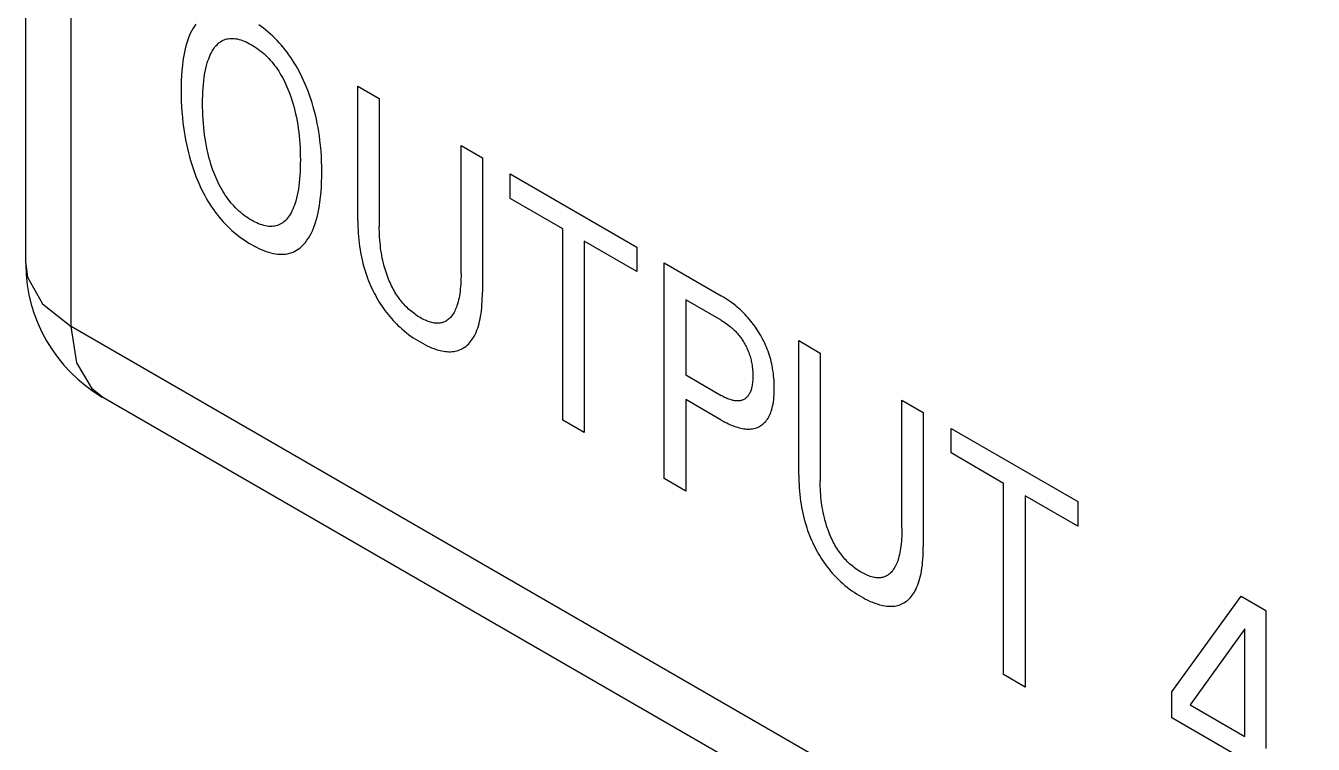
# Model space of a CAD drawing. Extents: x 0 to 420, y 0 to 297.
# Drawn here: x 170.49 to 178.77, y 120.42 to 125.04 of the extents above; entities that cross this region are included whole.
import ezdxf

# ---------------------------------------------------------------- set-up
doc = ezdxf.new("R2010")
doc.units = 0
doc.header["$LTSCALE"] = 23.1
doc.layers.add('40000_ISO', color=7, linetype='CONTINUOUS')

msp = doc.modelspace()

# ---------------------------------------------------------------- linework, layer by layer
at = {"layer": '40000_ISO', "color": 7, "linetype": 'CONTINUOUS'}
for p, q in [((170.4857, 123.5116), (170.4857, 158.6212)), ((170.7786, 123.1033), (170.7786, 158.2129)), ((171.5708, 125.0371), (171.5622, 125.0232)), ((171.5799, 125.0502), (171.5708, 125.0371)), ((172.0003, 125.0341), (171.9848, 125.0449)), ((172.0158, 125.0227), (172.0003, 125.0341)), ((171.5334, 124.9619), (171.5265, 124.9424)), ((171.5398, 124.9781), (171.5334, 124.9619)), ((171.5468, 124.9937), (171.5398, 124.9781)), ((171.5542, 125.0088), (171.5468, 124.9937)), ((171.5622, 125.0232), (171.5542, 125.0088)), ((171.7466, 124.9411), (171.7551, 124.9455)), ((171.7551, 124.9455), (171.7632, 124.949)), ((171.7632, 124.949), (171.7716, 124.9519)), ((171.7716, 124.9519), (171.7802, 124.9543)), ((171.7802, 124.9543), (171.7892, 124.956)), ((171.7892, 124.956), (171.7983, 124.9572)), ((171.7983, 124.9572), (171.8077, 124.9578)), ((171.8077, 124.9578), (171.8174, 124.9577)), ((171.8174, 124.9577), (171.8272, 124.9571)), ((171.8272, 124.9571), (171.8371, 124.9559)), ((171.8371, 124.9559), (171.8479, 124.9539)), ((171.8479, 124.9539), (171.8588, 124.9513)), ((171.8588, 124.9513), (171.8699, 124.948)), ((171.8699, 124.948), (171.8811, 124.9441)), ((172.0311, 125.0107), (172.0158, 125.0227)), ((172.0464, 124.9982), (172.0311, 125.0107)), ((172.0615, 124.9851), (172.0464, 124.9982)), ((172.0764, 124.9713), (172.0615, 124.9851)), ((172.0901, 124.9581), (172.0764, 124.9713)), ((172.1036, 124.9443), (172.0901, 124.9581)), ((171.5095, 124.8802), (171.505, 124.8585)), ((171.5145, 124.9015), (171.5095, 124.8802)), ((171.5202, 124.9222), (171.5145, 124.9015)), ((171.5265, 124.9424), (171.5202, 124.9222)), ((171.6732, 124.8519), (171.679, 124.8637)), ((171.679, 124.8637), (171.6852, 124.875)), ((171.6852, 124.875), (171.6918, 124.8859)), ((171.6918, 124.8859), (171.6975, 124.8944)), ((171.6975, 124.8944), (171.7035, 124.9025)), ((171.7035, 124.9025), (171.7099, 124.9102)), ((171.7099, 124.9102), (171.7165, 124.9174)), ((171.7165, 124.9174), (171.7235, 124.9241)), ((171.7235, 124.9241), (171.7309, 124.9304)), ((171.7309, 124.9304), (171.7386, 124.936)), ((171.7386, 124.936), (171.7466, 124.9411)), ((171.8811, 124.9441), (171.8923, 124.9397)), ((171.8923, 124.9397), (171.9037, 124.9347)), ((171.9037, 124.9347), (171.9151, 124.9293)), ((171.9151, 124.9293), (171.9265, 124.9233)), ((171.9265, 124.9233), (171.938, 124.9169)), ((171.938, 124.9169), (171.9495, 124.9101)), ((171.9495, 124.9101), (171.9609, 124.9028)), ((171.9609, 124.9028), (171.9724, 124.8951)), ((171.9724, 124.8951), (171.9838, 124.8869)), ((171.9838, 124.8869), (171.9951, 124.8783)), ((171.9951, 124.8783), (172.0063, 124.8693)), ((172.0063, 124.8693), (172.0174, 124.8597)), ((172.1169, 124.9301), (172.1036, 124.9443)), ((172.13, 124.9154), (172.1169, 124.9301)), ((172.1428, 124.9003), (172.13, 124.9154)), ((172.1554, 124.8847), (172.1428, 124.9003)), ((172.1676, 124.8688), (172.1554, 124.8847)), ((172.1796, 124.8525), (172.1676, 124.8688)), ((171.4938, 124.7831), (171.4907, 124.7518)), ((171.4976, 124.8137), (171.4938, 124.7831)), ((171.5011, 124.8363), (171.4976, 124.8137)), ((171.505, 124.8585), (171.5011, 124.8363)), ((171.6444, 124.764), (171.6489, 124.7826)), ((171.6489, 124.7826), (171.654, 124.8007)), ((171.654, 124.8007), (171.6583, 124.814)), ((171.6583, 124.814), (171.6629, 124.827)), ((171.6629, 124.827), (171.6678, 124.8396)), ((171.6678, 124.8396), (171.6732, 124.8519)), ((172.0174, 124.8597), (172.0284, 124.8497)), ((172.0284, 124.8497), (172.0392, 124.8392)), ((172.0392, 124.8392), (172.0492, 124.8289)), ((172.0492, 124.8289), (172.059, 124.8182)), ((172.059, 124.8182), (172.0687, 124.8071)), ((172.0687, 124.8071), (172.0781, 124.7957)), ((172.0781, 124.7957), (172.0873, 124.7839)), ((172.0873, 124.7839), (172.0963, 124.7718)), ((172.1911, 124.8359), (172.1796, 124.8525)), ((172.2028, 124.8182), (172.1911, 124.8359)), ((172.2141, 124.8002), (172.2028, 124.8182)), ((172.2251, 124.7819), (172.2141, 124.8002)), ((172.2356, 124.7633), (172.2251, 124.7819)), ((171.4885, 124.7201), (171.4869, 124.6879)), ((171.4907, 124.7518), (171.4885, 124.7201)), ((171.6314, 124.6856), (171.6339, 124.7057)), ((171.6339, 124.7057), (171.6369, 124.7255)), ((171.6369, 124.7255), (171.6404, 124.745)), ((171.6404, 124.745), (171.6444, 124.764)), ((172.0963, 124.7718), (172.105, 124.7595)), ((172.105, 124.7595), (172.1134, 124.7468)), ((172.1134, 124.7468), (172.1215, 124.734)), ((172.1215, 124.734), (172.1299, 124.7198)), ((172.1299, 124.7198), (172.138, 124.7054)), ((172.138, 124.7054), (172.1457, 124.6909)), ((172.2457, 124.7446), (172.2356, 124.7633)), ((172.2554, 124.7256), (172.2457, 124.7446)), ((172.2647, 124.7065), (172.2554, 124.7256)), ((172.2736, 124.6873), (172.2647, 124.7065)), ((171.486, 124.6552), (171.4857, 124.6222)), ((171.4857, 124.6222), (171.486, 124.5883)), ((171.4869, 124.6879), (171.486, 124.6552)), ((171.6246, 124.59), (171.6256, 124.6143)), ((171.6256, 124.6143), (171.627, 124.6384)), ((171.627, 124.6384), (171.6289, 124.6622)), ((171.6289, 124.6622), (171.6314, 124.6856)), ((172.1457, 124.6909), (172.1531, 124.6762)), ((172.1531, 124.6762), (172.1601, 124.6613)), ((172.1601, 124.6613), (172.1668, 124.6464)), ((172.1668, 124.6464), (172.1731, 124.6314)), ((172.1731, 124.6314), (172.1791, 124.6163)), ((172.1791, 124.6163), (172.1849, 124.6012)), ((172.2822, 124.668), (172.2736, 124.6873)), ((172.2926, 124.6431), (172.2822, 124.668)), ((172.3024, 124.6182), (172.2926, 124.6431)), ((172.3117, 124.5932), (172.3024, 124.6182)), ((172.6228, 123.7867), (172.6228, 124.6514)), ((172.6228, 124.6514), (172.7609, 124.5716)), ((171.486, 124.5883), (171.4868, 124.5541)), ((171.4868, 124.5541), (171.4884, 124.5196)), ((171.6238, 124.5405), (171.624, 124.5654)), ((171.624, 124.515), (171.6238, 124.5405)), ((171.624, 124.5654), (171.6246, 124.59)), ((172.1849, 124.6012), (172.187, 124.5952)), ((172.187, 124.5952), (172.1942, 124.5746)), ((172.1942, 124.5746), (172.2009, 124.5541)), ((172.2009, 124.5541), (172.207, 124.5336)), ((172.207, 124.5336), (172.2127, 124.5131)), ((172.3203, 124.5682), (172.3117, 124.5932)), ((172.3283, 124.5432), (172.3203, 124.5682)), ((172.3357, 124.5183), (172.3283, 124.5432)), ((172.7609, 124.5716), (172.7609, 123.7482)), ((171.4884, 124.5196), (171.4906, 124.4847)), ((171.4906, 124.4847), (171.4936, 124.4494)), ((171.4936, 124.4494), (171.4974, 124.4138)), ((171.6245, 124.4893), (171.624, 124.515)), ((171.6255, 124.4634), (171.6245, 124.4893)), ((171.6269, 124.4373), (171.6255, 124.4634)), ((172.2127, 124.5131), (172.2179, 124.4927)), ((172.2179, 124.4927), (172.2226, 124.4724)), ((172.2226, 124.4724), (172.2277, 124.4485)), ((172.2277, 124.4485), (172.2322, 124.4247)), ((172.3426, 124.4934), (172.3357, 124.5183)), ((172.3496, 124.4659), (172.3426, 124.4934)), ((172.356, 124.4385), (172.3496, 124.4659)), ((171.4974, 124.4138), (171.5008, 124.3869)), ((171.5008, 124.3869), (171.5046, 124.3597)), ((171.6288, 124.4109), (171.6269, 124.4373)), ((171.6312, 124.3843), (171.6288, 124.4109)), ((171.6337, 124.3609), (171.6312, 124.3843)), ((172.2322, 124.4247), (172.2362, 124.401)), ((172.2362, 124.401), (172.2397, 124.3775)), ((172.2397, 124.3775), (172.2427, 124.3542)), ((172.3617, 124.4112), (172.356, 124.4385)), ((172.3668, 124.3842), (172.3617, 124.4112)), ((172.3714, 124.3572), (172.3668, 124.3842)), ((171.5046, 124.3597), (171.509, 124.3324)), ((171.509, 124.3324), (171.514, 124.3049)), ((171.514, 124.3049), (171.5195, 124.2772)), ((171.6367, 124.3372), (171.6337, 124.3609)), ((171.6401, 124.3134), (171.6367, 124.3372)), ((171.644, 124.2894), (171.6401, 124.3134)), ((171.6484, 124.2653), (171.644, 124.2894)), ((172.2427, 124.3542), (172.2453, 124.3311)), ((172.2453, 124.3311), (172.2477, 124.3049)), ((172.2477, 124.3049), (172.2496, 124.279)), ((172.3754, 124.3305), (172.3714, 124.3572)), ((172.3789, 124.304), (172.3754, 124.3305)), ((172.3828, 124.269), (172.3789, 124.304)), ((171.5195, 124.2772), (171.5257, 124.2494)), ((171.5257, 124.2494), (171.5324, 124.2214)), ((171.5324, 124.2214), (171.539, 124.1963)), ((171.6534, 124.241), (171.6484, 124.2653)), ((171.6575, 124.2226), (171.6534, 124.241)), ((171.662, 124.204), (171.6575, 124.2226)), ((171.6669, 124.1854), (171.662, 124.204)), ((172.2496, 124.279), (172.2511, 124.2532)), ((172.2511, 124.2532), (172.2521, 124.2277)), ((172.2521, 124.2277), (172.2526, 124.2024)), ((172.2526, 124.2024), (172.2528, 124.1773)), ((172.3858, 124.2344), (172.3828, 124.269)), ((172.3881, 124.2002), (172.3858, 124.2344)), ((172.3897, 124.1663), (172.3881, 124.2002)), ((173.2869, 123.4446), (173.2869, 124.268)), ((173.2869, 124.268), (173.4243, 124.1886)), ((171.539, 124.1963), (171.5462, 124.1712)), ((171.5462, 124.1712), (171.5539, 124.146)), ((171.5539, 124.146), (171.5622, 124.1207)), ((171.5622, 124.1207), (171.5711, 124.0955)), ((171.6721, 124.1668), (171.6669, 124.1854)), ((171.6778, 124.1481), (171.6721, 124.1668)), ((171.6839, 124.1293), (171.6778, 124.1481)), ((171.6904, 124.1106), (171.6839, 124.1293)), ((172.2521, 124.1269), (172.2511, 124.102)), ((172.2527, 124.152), (172.2521, 124.1269)), ((172.2528, 124.1773), (172.2527, 124.152)), ((172.3906, 124.1328), (172.3897, 124.1663)), ((172.391, 124.0996), (172.3906, 124.1328)), ((173.4243, 124.1886), (173.4243, 123.3239)), ((171.5711, 124.0955), (171.5807, 124.0702)), ((171.5807, 124.0702), (171.5909, 124.045)), ((171.5909, 124.045), (171.5993, 124.0254)), ((171.696, 124.0952), (171.6904, 124.1106)), ((171.702, 124.0798), (171.696, 124.0952)), ((171.7083, 124.0644), (171.702, 124.0798)), ((171.7149, 124.0491), (171.7083, 124.0644)), ((171.7219, 124.034), (171.7149, 124.0491)), ((171.7292, 124.0189), (171.7219, 124.034)), ((172.2478, 124.0532), (172.2454, 124.0292)), ((172.2497, 124.0774), (172.2478, 124.0532)), ((172.2511, 124.102), (172.2497, 124.0774)), ((172.3898, 124.0328), (172.3907, 124.066)), ((172.3907, 124.066), (172.391, 124.0996)), ((173.6025, 123.9284), (173.6025, 124.0858)), ((173.6025, 124.0858), (174.4176, 123.6152)), ((171.5993, 124.0254), (171.6081, 124.0059)), ((171.6081, 124.0059), (171.6174, 123.9864)), ((171.6174, 123.9864), (171.627, 123.9671)), ((171.627, 123.9671), (171.6371, 123.948)), ((171.7369, 124.004), (171.7292, 124.0189)), ((171.745, 123.9892), (171.7369, 124.004)), ((171.7535, 123.9746), (171.745, 123.9892)), ((171.7616, 123.9616), (171.7535, 123.9746)), ((171.77, 123.9487), (171.7616, 123.9616)), ((172.2366, 123.9686), (172.2327, 123.9491)), ((172.24, 123.9885), (172.2366, 123.9686)), ((172.2429, 124.0087), (172.24, 123.9885)), ((172.2454, 124.0292), (172.2429, 124.0087)), ((172.383, 123.936), (172.386, 123.9678)), ((172.386, 123.9678), (172.3883, 124.0001)), ((172.3883, 124.0001), (172.3898, 124.0328)), ((171.6371, 123.948), (171.6476, 123.9291)), ((171.6476, 123.9291), (171.6585, 123.9105)), ((171.6585, 123.9105), (171.6699, 123.8921)), ((171.6699, 123.8921), (171.6816, 123.874)), ((171.6816, 123.874), (171.6933, 123.8571)), ((171.7787, 123.9361), (171.77, 123.9487)), ((171.7877, 123.9238), (171.7787, 123.9361)), ((171.7969, 123.9118), (171.7877, 123.9238)), ((171.8064, 123.9001), (171.7969, 123.9118)), ((171.8161, 123.8888), (171.8064, 123.9001)), ((171.826, 123.8778), (171.8161, 123.8888)), ((171.836, 123.8673), (171.826, 123.8778)), ((172.2098, 123.8718), (172.2045, 123.8592)), ((172.2146, 123.8847), (172.2098, 123.8718)), ((172.2191, 123.8979), (172.2146, 123.8847)), ((172.2233, 123.9115), (172.2191, 123.8979)), ((172.2283, 123.9301), (172.2233, 123.9115)), ((172.2327, 123.9491), (172.2283, 123.9301)), ((172.3719, 123.8592), (172.3758, 123.8818)), ((172.3758, 123.8818), (172.3792, 123.9048)), ((172.3792, 123.9048), (172.383, 123.936)), ((173.941, 123.7329), (173.6025, 123.9284)), ((171.6933, 123.8571), (171.7053, 123.8405)), ((171.7053, 123.8405), (171.7176, 123.8243)), ((171.7176, 123.8243), (171.7303, 123.8085)), ((171.7303, 123.8085), (171.7432, 123.793)), ((171.7432, 123.793), (171.7564, 123.7781)), ((171.8469, 123.8566), (171.836, 123.8673)), ((171.8579, 123.8465), (171.8469, 123.8566)), ((171.8691, 123.8368), (171.8579, 123.8465)), ((171.8804, 123.8276), (171.8691, 123.8368)), ((171.8918, 123.8189), (171.8804, 123.8276)), ((171.9033, 123.8106), (171.8918, 123.8189)), ((171.9148, 123.8028), (171.9033, 123.8106)), ((171.9264, 123.7955), (171.9148, 123.8028)), ((171.938, 123.7886), (171.9264, 123.7955)), ((171.9496, 123.7821), (171.938, 123.7886)), ((172.1616, 123.7913), (172.1546, 123.7841)), ((172.1683, 123.7989), (172.1616, 123.7913)), ((172.1746, 123.8069), (172.1683, 123.7989)), ((172.1806, 123.8154), (172.1746, 123.8069)), ((172.1863, 123.8242), (172.1806, 123.8154)), ((172.1928, 123.8354), (172.1863, 123.8242)), ((172.1989, 123.8471), (172.1928, 123.8354)), ((172.2045, 123.8592), (172.1989, 123.8471)), ((172.3507, 123.7734), (172.3569, 123.7941)), ((172.3569, 123.7941), (172.3625, 123.8153)), ((172.3625, 123.8153), (172.3675, 123.837)), ((172.3675, 123.837), (172.3719, 123.8592)), ((172.6228, 123.7867), (172.623, 123.7663)), ((171.7564, 123.7781), (171.7698, 123.7636)), ((171.7698, 123.7636), (171.7835, 123.7496)), ((171.7835, 123.7496), (171.7973, 123.7361)), ((171.7973, 123.7361), (171.8125, 123.7221)), ((171.8125, 123.7221), (171.8278, 123.7087)), ((171.8278, 123.7087), (171.8433, 123.6959)), ((171.9612, 123.7761), (171.9496, 123.7821)), ((171.9727, 123.7705), (171.9612, 123.7761)), ((171.9842, 123.7656), (171.9727, 123.7705)), ((171.9956, 123.7611), (171.9842, 123.7656)), ((172.0069, 123.7573), (171.9956, 123.7611)), ((172.0181, 123.754), (172.0069, 123.7573)), ((172.0291, 123.7515), (172.0181, 123.754)), ((172.04, 123.7496), (172.0291, 123.7515)), ((172.0501, 123.7484), (172.04, 123.7496)), ((172.06, 123.7479), (172.0501, 123.7484)), ((172.0697, 123.748), (172.06, 123.7479)), ((172.0792, 123.7488), (172.0697, 123.748)), ((172.0885, 123.7501), (172.0792, 123.7488)), ((172.0975, 123.7521), (172.0885, 123.7501)), ((172.1062, 123.7546), (172.0975, 123.7521)), ((172.1146, 123.7577), (172.1062, 123.7546)), ((172.1228, 123.7615), (172.1146, 123.7577)), ((172.1313, 123.7662), (172.1228, 123.7615)), ((172.1394, 123.7716), (172.1313, 123.7662)), ((172.1472, 123.7776), (172.1394, 123.7716)), ((172.1546, 123.7841), (172.1472, 123.7776)), ((172.3138, 123.6876), (172.3222, 123.7031)), ((172.3222, 123.7031), (172.33, 123.7193)), ((172.33, 123.7193), (172.3372, 123.736)), ((172.3372, 123.736), (172.3439, 123.7534)), ((172.3439, 123.7534), (172.3507, 123.7734)), ((172.623, 123.7663), (172.6235, 123.7457)), ((172.6235, 123.7457), (172.6243, 123.7249)), ((172.6243, 123.7249), (172.6255, 123.7039)), ((172.6255, 123.7039), (172.6271, 123.6827)), ((172.7611, 123.731), (172.7609, 123.7482)), ((172.7614, 123.7137), (172.7611, 123.731)), ((172.7621, 123.6962), (172.7614, 123.7137)), ((173.941, 122.5023), (173.941, 123.7329)), ((171.8433, 123.6959), (171.8589, 123.6837)), ((171.8589, 123.6837), (171.8746, 123.6721)), ((171.8746, 123.6721), (171.8903, 123.661)), ((171.8903, 123.661), (171.9062, 123.6506)), ((171.9062, 123.6506), (171.9221, 123.6406)), ((171.9221, 123.6406), (171.938, 123.6312)), ((171.938, 123.6312), (171.9538, 123.6223)), ((171.9538, 123.6223), (171.9697, 123.6139)), ((172.2584, 123.6172), (172.2677, 123.626)), ((172.2677, 123.626), (172.2766, 123.6353)), ((172.2766, 123.6353), (172.285, 123.6452)), ((172.285, 123.6452), (172.2953, 123.6586)), ((172.2953, 123.6586), (172.3049, 123.6727)), ((172.3049, 123.6727), (172.3138, 123.6876)), ((172.6271, 123.6827), (172.6291, 123.6613)), ((172.6291, 123.6613), (172.6316, 123.6398)), ((172.6316, 123.6398), (172.6345, 123.618)), ((172.763, 123.6785), (172.7621, 123.6962)), ((172.7642, 123.6608), (172.763, 123.6785)), ((172.7657, 123.6428), (172.7642, 123.6608)), ((172.7676, 123.6247), (172.7657, 123.6428)), ((172.7695, 123.6088), (172.7676, 123.6247)), ((174.0791, 123.6532), (174.0791, 122.4225)), ((174.4176, 123.4578), (174.0791, 123.6532)), ((171.9697, 123.6139), (171.9855, 123.6062)), ((171.9855, 123.6062), (172.0012, 123.599)), ((172.0012, 123.599), (172.0169, 123.5925)), ((172.0169, 123.5925), (172.0324, 123.5868)), ((172.0324, 123.5868), (172.0479, 123.5817)), ((172.0479, 123.5817), (172.0632, 123.5774)), ((172.0632, 123.5774), (172.0783, 123.574)), ((172.0783, 123.574), (172.0921, 123.5715)), ((172.0921, 123.5715), (172.1058, 123.5698)), ((172.1058, 123.5698), (172.1192, 123.5688)), ((172.1192, 123.5688), (172.1324, 123.5686)), ((172.1324, 123.5686), (172.1454, 123.5691)), ((172.1454, 123.5691), (172.158, 123.5703)), ((172.158, 123.5703), (172.1704, 123.5724)), ((172.1704, 123.5724), (172.1824, 123.5751)), ((172.1824, 123.5751), (172.194, 123.5787)), ((172.194, 123.5787), (172.2058, 123.5832)), ((172.2058, 123.5832), (172.2172, 123.5885)), ((172.2172, 123.5885), (172.2281, 123.5946)), ((172.2281, 123.5946), (172.2386, 123.6015)), ((172.2386, 123.6015), (172.2487, 123.609)), ((172.2487, 123.609), (172.2584, 123.6172)), ((172.6345, 123.618), (172.6374, 123.5989)), ((172.6374, 123.5989), (172.6407, 123.5797)), ((172.6407, 123.5797), (172.6444, 123.5604)), ((172.6444, 123.5604), (172.6485, 123.5409)), ((172.6485, 123.5409), (172.653, 123.5214)), ((172.7717, 123.5928), (172.7695, 123.6088)), ((172.7743, 123.5766), (172.7717, 123.5928)), ((172.7771, 123.5604), (172.7743, 123.5766)), ((172.7803, 123.5441), (172.7771, 123.5604)), ((172.7838, 123.5277), (172.7803, 123.5441)), ((174.4176, 123.6152), (174.4176, 123.4578)), ((170.4857, 123.5116), (170.4857, 123.5068)), ((170.4857, 123.5068), (170.4977, 123.4224)), ((172.653, 123.5214), (172.658, 123.5017)), ((172.658, 123.5017), (172.6635, 123.482)), ((172.6635, 123.482), (172.6694, 123.4622)), ((172.6694, 123.4622), (172.6746, 123.4463)), ((172.7877, 123.5112), (172.7838, 123.5277)), ((172.7909, 123.4983), (172.7877, 123.5112)), ((172.7945, 123.4854), (172.7909, 123.4983)), ((172.7982, 123.4725), (172.7945, 123.4854)), ((172.8022, 123.4595), (172.7982, 123.4725)), ((172.8065, 123.4465), (172.8022, 123.4595)), ((174.5944, 122.1251), (174.5944, 123.5131)), ((174.5944, 123.5131), (174.9615, 123.3012)), ((170.4977, 123.4224), (170.5942, 123.25)), ((172.6746, 123.4463), (172.68, 123.4303)), ((172.68, 123.4303), (172.6859, 123.4143)), ((172.6859, 123.4143), (172.692, 123.3983)), ((172.692, 123.3983), (172.6985, 123.3824)), ((172.6985, 123.3824), (172.7053, 123.3665)), ((172.8111, 123.4335), (172.8065, 123.4465)), ((172.8159, 123.4206), (172.8111, 123.4335)), ((172.8211, 123.4076), (172.8159, 123.4206)), ((172.8254, 123.3971), (172.8211, 123.4076)), ((172.83, 123.3866), (172.8254, 123.3971)), ((172.8348, 123.3762), (172.83, 123.3866)), ((172.8397, 123.3658), (172.8348, 123.3762)), ((173.2849, 123.377), (173.2837, 123.3605)), ((173.2858, 123.3936), (173.2849, 123.377)), ((173.2864, 123.4105), (173.2858, 123.3936)), ((173.2868, 123.4274), (173.2864, 123.4105)), ((173.2869, 123.4446), (173.2868, 123.4274)), ((172.7053, 123.3665), (172.7124, 123.3507)), ((172.7124, 123.3507), (172.7199, 123.335)), ((172.7199, 123.335), (172.7277, 123.3194)), ((172.7277, 123.3194), (172.7354, 123.3047)), ((172.7354, 123.3047), (172.7434, 123.2901)), ((172.7434, 123.2901), (172.7517, 123.2756)), ((172.8449, 123.3555), (172.8397, 123.3658)), ((172.8503, 123.3452), (172.8449, 123.3555)), ((172.8559, 123.3351), (172.8503, 123.3452)), ((172.8616, 123.3251), (172.8559, 123.3351)), ((172.8676, 123.3152), (172.8616, 123.3251)), ((172.8739, 123.3055), (172.8676, 123.3152)), ((172.8799, 123.2965), (172.8739, 123.3055)), ((172.8862, 123.2875), (172.8799, 123.2965)), ((173.2738, 123.2878), (173.271, 123.2748)), ((173.2763, 123.3011), (173.2738, 123.2878)), ((173.2784, 123.3146), (173.2763, 123.3011)), ((173.2803, 123.3283), (173.2784, 123.3146)), ((173.2822, 123.3443), (173.2803, 123.3283)), ((173.2837, 123.3605), (173.2822, 123.3443)), ((173.4237, 123.2837), (173.4242, 123.3037)), ((173.4242, 123.3037), (173.4243, 123.3239)), ((174.9749, 123.2933), (174.9615, 123.3012)), ((174.9882, 123.285), (174.9749, 123.2933)), ((170.5942, 123.25), (170.7786, 123.1033)), ((172.7517, 123.2756), (172.7603, 123.2614)), ((172.7603, 123.2614), (172.7692, 123.2473)), ((172.7692, 123.2473), (172.7783, 123.2335)), ((172.7783, 123.2335), (172.7877, 123.2199)), ((172.7877, 123.2199), (172.7973, 123.2065)), ((172.7973, 123.2065), (172.8071, 123.1934)), ((172.8927, 123.2788), (172.8862, 123.2875)), ((172.8993, 123.2703), (172.8927, 123.2788)), ((172.906, 123.2619), (172.8993, 123.2703)), ((172.9129, 123.2537), (172.906, 123.2619)), ((172.9199, 123.2458), (172.9129, 123.2537)), ((172.9271, 123.2381), (172.9199, 123.2458)), ((172.9343, 123.2307), (172.9271, 123.2381)), ((172.9416, 123.2235), (172.9343, 123.2307)), ((172.9496, 123.216), (172.9416, 123.2235)), ((172.9577, 123.2088), (172.9496, 123.216)), ((172.9659, 123.2019), (172.9577, 123.2088)), ((173.2501, 123.2113), (173.2461, 123.203)), ((173.2538, 123.2199), (173.2501, 123.2113)), ((173.2573, 123.2287), (173.2538, 123.2199)), ((173.2605, 123.2377), (173.2573, 123.2287)), ((173.2644, 123.2498), (173.2605, 123.2377)), ((173.2679, 123.2621), (173.2644, 123.2498)), ((173.271, 123.2748), (173.2679, 123.2621)), ((173.4156, 123.1871), (173.418, 123.2059)), ((173.418, 123.2059), (173.42, 123.2249)), ((173.42, 123.2249), (173.4216, 123.2442)), ((173.4216, 123.2442), (173.4229, 123.2638)), ((173.4229, 123.2638), (173.4237, 123.2837)), ((174.7325, 123.276), (174.7325, 122.792)), ((174.9615, 123.1438), (174.7325, 123.276)), ((175.0016, 123.2763), (174.9882, 123.285)), ((175.0149, 123.2672), (175.0016, 123.2763)), ((175.0282, 123.2576), (175.0149, 123.2672)), ((175.0414, 123.2476), (175.0282, 123.2576)), ((175.0546, 123.2371), (175.0414, 123.2476)), ((175.0649, 123.2286), (175.0546, 123.2371)), ((175.0752, 123.2197), (175.0649, 123.2286)), ((175.0853, 123.2105), (175.0752, 123.2197)), ((175.0954, 123.201), (175.0853, 123.2105)), ((172.8071, 123.1934), (172.8174, 123.1804)), ((172.8174, 123.1804), (172.8278, 123.1678)), ((172.8278, 123.1678), (172.8385, 123.1554)), ((172.8385, 123.1554), (172.8494, 123.1434)), ((172.8494, 123.1434), (172.8604, 123.1317)), ((172.8604, 123.1317), (172.8716, 123.1204)), ((172.9741, 123.1953), (172.9659, 123.2019)), ((172.9824, 123.1889), (172.9741, 123.1953)), ((172.9907, 123.1829), (172.9824, 123.1889)), ((172.9991, 123.1771), (172.9907, 123.1829)), ((173.0075, 123.1716), (172.9991, 123.1771)), ((173.0159, 123.1664), (173.0075, 123.1716)), ((173.0243, 123.1614), (173.0159, 123.1664)), ((173.0327, 123.1566), (173.0243, 123.1614)), ((173.0412, 123.1521), (173.0327, 123.1566)), ((173.0496, 123.1479), (173.0412, 123.1521)), ((173.058, 123.144), (173.0496, 123.1479)), ((173.0664, 123.1404), (173.058, 123.144)), ((173.0747, 123.1372), (173.0664, 123.1404)), ((173.0829, 123.1342), (173.0747, 123.1372)), ((173.0911, 123.1317), (173.0829, 123.1342)), ((173.0993, 123.1295), (173.0911, 123.1317)), ((173.1073, 123.1278), (173.0993, 123.1295)), ((173.1146, 123.1265), (173.1073, 123.1278)), ((173.1219, 123.1256), (173.1146, 123.1265)), ((173.129, 123.1251), (173.1219, 123.1256)), ((173.136, 123.1249), (173.129, 123.1251)), ((173.1429, 123.1251), (173.136, 123.1249)), ((173.1496, 123.1257), (173.1429, 123.1251)), ((173.1563, 123.1266), (173.1496, 123.1257)), ((173.1627, 123.1279), (173.1563, 123.1266)), ((173.169, 123.1296), (173.1627, 123.1279)), ((173.1751, 123.1316), (173.169, 123.1296)), ((173.1812, 123.1342), (173.1751, 123.1316)), ((173.1872, 123.1371), (173.1812, 123.1342)), ((173.193, 123.1405), (173.1872, 123.1371)), ((173.1985, 123.1442), (173.193, 123.1405)), ((173.2039, 123.1482), (173.1985, 123.1442)), ((173.209, 123.1526), (173.2039, 123.1482)), ((173.2139, 123.1573), (173.209, 123.1526)), ((173.2187, 123.1622), (173.2139, 123.1573)), ((173.2232, 123.1674), (173.2187, 123.1622)), ((173.2275, 123.1729), (173.2232, 123.1674)), ((173.2326, 123.18), (173.2275, 123.1729)), ((173.2374, 123.1873), (173.2326, 123.18)), ((173.2419, 123.195), (173.2374, 123.1873)), ((173.2461, 123.203), (173.2419, 123.195)), ((173.3987, 123.1078), (173.4028, 123.1225)), ((173.4028, 123.1225), (173.4065, 123.1376)), ((173.4065, 123.1376), (173.4098, 123.153)), ((173.4098, 123.153), (173.4127, 123.1687)), ((173.4127, 123.1687), (173.4156, 123.1871)), ((174.9615, 123.1438), (174.9696, 123.139)), ((174.9696, 123.139), (174.9777, 123.134)), ((174.9777, 123.134), (174.9858, 123.1287)), ((174.9858, 123.1287), (174.9938, 123.1232)), ((174.9938, 123.1232), (175.0019, 123.1174)), ((175.1054, 123.1913), (175.0954, 123.201)), ((175.1152, 123.1812), (175.1054, 123.1913)), ((175.125, 123.1708), (175.1152, 123.1812)), ((175.1345, 123.1602), (175.125, 123.1708)), ((175.1435, 123.1498), (175.1345, 123.1602)), ((175.1523, 123.1391), (175.1435, 123.1498)), ((175.1609, 123.1282), (175.1523, 123.1391)), ((175.1694, 123.117), (175.1609, 123.1282)), ((170.8134, 122.8703), (170.7786, 123.1033)), ((194.4668, 109.4273), (170.7786, 123.1033)), ((172.8716, 123.1204), (172.8829, 123.1094)), ((172.8829, 123.1094), (172.8943, 123.0987)), ((172.8943, 123.0987), (172.9058, 123.0884)), ((172.9058, 123.0884), (172.9202, 123.0761)), ((172.9202, 123.0761), (172.9348, 123.0644)), ((172.9348, 123.0644), (172.9495, 123.0531)), ((172.9495, 123.0531), (172.9642, 123.0424)), ((172.9642, 123.0424), (172.979, 123.0322)), ((173.3671, 123.0336), (173.3726, 123.0433)), ((173.3726, 123.0433), (173.3777, 123.0533)), ((173.3777, 123.0533), (173.3837, 123.0662)), ((173.3837, 123.0662), (173.3891, 123.0796)), ((173.3891, 123.0796), (173.3941, 123.0935)), ((173.3941, 123.0935), (173.3987, 123.1078)), ((175.0019, 123.1174), (175.0099, 123.1113)), ((175.0099, 123.1113), (175.0179, 123.105)), ((175.0179, 123.105), (175.0241, 123.0998)), ((175.0241, 123.0998), (175.0302, 123.0945)), ((175.0302, 123.0945), (175.0363, 123.089)), ((175.0363, 123.089), (175.0424, 123.0833)), ((175.0424, 123.0833), (175.0484, 123.0774)), ((175.0484, 123.0774), (175.0543, 123.0713)), ((175.0543, 123.0713), (175.0601, 123.0651)), ((175.0601, 123.0651), (175.0658, 123.0586)), ((175.0658, 123.0586), (175.0712, 123.0524)), ((175.0712, 123.0524), (175.0764, 123.046)), ((175.0764, 123.046), (175.0815, 123.0394)), ((175.0815, 123.0394), (175.0865, 123.0327)), ((175.1777, 123.1056), (175.1694, 123.117)), ((175.1857, 123.094), (175.1777, 123.1056)), ((175.1936, 123.0823), (175.1857, 123.094)), ((175.2012, 123.0703), (175.1936, 123.0823)), ((175.2086, 123.0583), (175.2012, 123.0703)), ((175.2156, 123.0461), (175.2086, 123.0583)), ((175.2225, 123.0339), (175.2156, 123.0461)), ((172.979, 123.0322), (172.9938, 123.0225)), ((172.9938, 123.0225), (173.0087, 123.0132)), ((173.0087, 123.0132), (173.0236, 123.0044)), ((173.0236, 123.0044), (173.0385, 122.996)), ((173.0385, 122.996), (173.0533, 122.9881)), ((173.0533, 122.9881), (173.0682, 122.9807)), ((173.0682, 122.9807), (173.083, 122.9738)), ((173.083, 122.9738), (173.0977, 122.9675)), ((173.0977, 122.9675), (173.1124, 122.9618)), ((173.1124, 122.9618), (173.1269, 122.9568)), ((173.1269, 122.9568), (173.1414, 122.9524)), ((173.278, 122.9535), (173.2869, 122.9574)), ((173.2869, 122.9574), (173.2954, 122.9617)), ((173.2954, 122.9617), (173.3037, 122.9666)), ((173.3037, 122.9666), (173.3118, 122.9719)), ((173.3118, 122.9719), (173.3195, 122.9777)), ((173.3195, 122.9777), (173.3273, 122.9843)), ((173.3273, 122.9843), (173.3348, 122.9914)), ((173.3348, 122.9914), (173.3419, 122.999)), ((173.3419, 122.999), (173.3487, 123.007)), ((173.3487, 123.007), (173.3552, 123.0154)), ((173.3552, 123.0154), (173.3613, 123.0243)), ((173.3613, 123.0243), (173.3671, 123.0336)), ((175.0865, 123.0327), (175.0914, 123.0259)), ((175.0914, 123.0259), (175.0962, 123.0189)), ((175.0962, 123.0189), (175.1008, 123.0118)), ((175.1008, 123.0118), (175.1053, 123.0047)), ((175.1053, 123.0047), (175.1097, 122.9974)), ((175.1097, 122.9974), (175.1138, 122.9901)), ((175.1138, 122.9901), (175.1178, 122.9827)), ((175.1178, 122.9827), (175.1217, 122.9752)), ((175.1217, 122.9752), (175.1253, 122.9677)), ((175.1253, 122.9677), (175.1288, 122.9601)), ((175.1288, 122.9601), (175.1322, 122.9525)), ((175.229, 123.0214), (175.2225, 123.0339)), ((175.2353, 123.0089), (175.229, 123.0214)), ((175.2414, 122.9963), (175.2353, 123.0089)), ((175.2471, 122.9836), (175.2414, 122.9963)), ((175.2526, 122.9709), (175.2471, 122.9836)), ((175.2577, 122.9581), (175.2526, 122.9709)), ((175.2628, 122.9446), (175.2577, 122.9581)), ((175.4603, 122.1485), (175.4603, 123.0132)), ((175.4603, 123.0132), (175.5984, 122.9335)), ((173.1414, 122.9524), (173.1529, 122.9494)), ((173.1529, 122.9494), (173.1643, 122.9469)), ((173.1643, 122.9469), (173.1756, 122.9448)), ((173.1756, 122.9448), (173.1868, 122.9433)), ((173.1868, 122.9433), (173.1978, 122.9422)), ((173.1978, 122.9422), (173.2086, 122.9417)), ((173.2086, 122.9417), (173.2193, 122.9418)), ((173.2193, 122.9418), (173.2298, 122.9424)), ((173.2298, 122.9424), (173.24, 122.9435)), ((173.24, 122.9435), (173.2499, 122.9452)), ((173.2499, 122.9452), (173.2595, 122.9474)), ((173.2595, 122.9474), (173.2689, 122.9502)), ((173.2689, 122.9502), (173.278, 122.9535)), ((175.1322, 122.9525), (175.1354, 122.9448)), ((175.1354, 122.9448), (175.1383, 122.9372)), ((175.1383, 122.9372), (175.1413, 122.929)), ((175.1413, 122.929), (175.1441, 122.9209)), ((175.1441, 122.9209), (175.1466, 122.9127)), ((175.1466, 122.9127), (175.149, 122.9046)), ((175.149, 122.9046), (175.1512, 122.8965)), ((175.1512, 122.8965), (175.1532, 122.8884)), ((175.1532, 122.8884), (175.155, 122.8804)), ((175.155, 122.8804), (175.1567, 122.8724)), ((175.2675, 122.9312), (175.2628, 122.9446)), ((175.2719, 122.9177), (175.2675, 122.9312)), ((175.2759, 122.9042), (175.2719, 122.9177)), ((175.2797, 122.8907), (175.2759, 122.9042)), ((175.2831, 122.8773), (175.2797, 122.8907)), ((175.2862, 122.864), (175.2831, 122.8773)), ((175.5984, 122.9335), (175.5984, 122.1101)), ((170.9145, 122.7005), (170.8134, 122.8703)), ((174.7325, 122.792), (174.9615, 122.6598)), ((175.1567, 122.8724), (175.1581, 122.8644)), ((175.1581, 122.8644), (175.1598, 122.8543)), ((175.1598, 122.8543), (175.1612, 122.8443)), ((175.1612, 122.8443), (175.1623, 122.8344)), ((175.1623, 122.8344), (175.1632, 122.8246)), ((175.1632, 122.8246), (175.1639, 122.8149)), ((175.1639, 122.8149), (175.1644, 122.8053)), ((175.1644, 122.8053), (175.1646, 122.7958)), ((175.1646, 122.7958), (175.1647, 122.7864)), ((175.289, 122.8507), (175.2862, 122.864)), ((175.2916, 122.8376), (175.289, 122.8507)), ((175.2944, 122.8209), (175.2916, 122.8376)), ((175.2967, 122.8043), (175.2944, 122.8209)), ((175.2987, 122.788), (175.2967, 122.8043)), ((175.1568, 122.709), (175.1551, 122.7028)), ((175.1582, 122.7153), (175.1568, 122.709)), ((175.1598, 122.7236), (175.1582, 122.7153)), ((175.1612, 122.7321), (175.1598, 122.7236)), ((175.1623, 122.7408), (175.1612, 122.7321)), ((175.1632, 122.7496), (175.1623, 122.7408)), ((175.1639, 122.7586), (175.1632, 122.7496)), ((175.1644, 122.7677), (175.1639, 122.7586)), ((175.1647, 122.777), (175.1644, 122.7677)), ((175.1647, 122.7864), (175.1647, 122.777)), ((175.3002, 122.7718), (175.2987, 122.788)), ((175.3014, 122.7557), (175.3002, 122.7718)), ((175.3022, 122.7399), (175.3014, 122.7557)), ((175.3027, 122.7242), (175.3022, 122.7399)), ((175.3029, 122.7086), (175.3027, 122.7242)), ((175.3027, 122.693), (175.3029, 122.7086)), ((170.9816, 122.6479), (170.9145, 122.7005)), ((170.9857, 122.6455), (170.9816, 122.6479)), ((194.6739, 108.9695), (170.9857, 122.6455)), ((174.7325, 122.6346), (174.7325, 122.0453)), ((174.9615, 122.5024), (174.7325, 122.6346)), ((174.9686, 122.6557), (174.9615, 122.6598)), ((174.9758, 122.6519), (174.9686, 122.6557)), ((174.9829, 122.6482), (174.9758, 122.6519)), ((174.99, 122.6448), (174.9829, 122.6482)), ((174.9971, 122.6416), (174.99, 122.6448)), ((175.0042, 122.6386), (174.9971, 122.6416)), ((175.0113, 122.6359), (175.0042, 122.6386)), ((175.0183, 122.6334), (175.0113, 122.6359)), ((175.0245, 122.6315), (175.0183, 122.6334)), ((175.0307, 122.6298), (175.0245, 122.6315)), ((175.0368, 122.6283), (175.0307, 122.6298)), ((175.0429, 122.6271), (175.0368, 122.6283)), ((175.0489, 122.6261), (175.0429, 122.6271)), ((175.0549, 122.6254), (175.0489, 122.6261)), ((175.0607, 122.6251), (175.0549, 122.6254)), ((175.0665, 122.625), (175.0607, 122.6251)), ((175.0718, 122.6252), (175.0665, 122.625)), ((175.0771, 122.6257), (175.0718, 122.6252)), ((175.0822, 122.6264), (175.0771, 122.6257)), ((175.0873, 122.6274), (175.0822, 122.6264)), ((175.0922, 122.6288), (175.0873, 122.6274)), ((175.0969, 122.6303), (175.0922, 122.6288)), ((175.1016, 122.6322), (175.0969, 122.6303)), ((175.1061, 122.6344), (175.1016, 122.6322)), ((175.1103, 122.6367), (175.1061, 122.6344)), ((175.1144, 122.6394), (175.1103, 122.6367)), ((175.1184, 122.6422), (175.1144, 122.6394)), ((175.1222, 122.6454), (175.1184, 122.6422)), ((175.1258, 122.6488), (175.1222, 122.6454)), ((175.1293, 122.6524), (175.1258, 122.6488)), ((175.1326, 122.6562), (175.1293, 122.6524)), ((175.1357, 122.6603), (175.1326, 122.6562)), ((175.1387, 122.6646), (175.1357, 122.6603)), ((175.1416, 122.6694), (175.1387, 122.6646)), ((175.1443, 122.6745), (175.1416, 122.6694)), ((175.1469, 122.6798), (175.1443, 122.6745)), ((175.1492, 122.6852), (175.1469, 122.6798)), ((175.1514, 122.6909), (175.1492, 122.6852)), ((175.1533, 122.6968), (175.1514, 122.6909)), ((175.1551, 122.7028), (175.1533, 122.6968)), ((175.2969, 122.6185), (175.2988, 122.6329)), ((175.2988, 122.6329), (175.3003, 122.6476)), ((175.3003, 122.6476), (175.3015, 122.6625)), ((175.3015, 122.6625), (175.3023, 122.6777)), ((175.3023, 122.6777), (175.3027, 122.693)), ((176.1244, 121.8064), (176.1244, 122.6298)), ((176.1244, 122.6298), (176.2618, 122.5505)), ((175.2763, 122.5412), (175.28, 122.5505)), ((175.28, 122.5505), (175.2834, 122.5602)), ((175.2834, 122.5602), (175.2865, 122.5701)), ((175.2865, 122.5701), (175.2892, 122.5803)), ((175.2892, 122.5803), (175.2917, 122.5908)), ((175.2917, 122.5908), (175.2945, 122.6045)), ((175.2945, 122.6045), (175.2969, 122.6185)), ((176.2618, 122.5505), (176.2618, 121.6858)), ((174.0791, 122.4225), (173.941, 122.5023)), ((174.9615, 122.5024), (174.9733, 122.4957)), ((174.9733, 122.4957), (174.9852, 122.4893)), ((174.9852, 122.4893), (174.997, 122.4832)), ((174.997, 122.4832), (175.0088, 122.4775)), ((175.0088, 122.4775), (175.0206, 122.4722)), ((175.0206, 122.4722), (175.0324, 122.4672)), ((175.0324, 122.4672), (175.0441, 122.4627)), ((175.0441, 122.4627), (175.0557, 122.4586)), ((175.2027, 122.4586), (175.2099, 122.4623)), ((175.2099, 122.4623), (175.2169, 122.4665)), ((175.2169, 122.4665), (175.2236, 122.4712)), ((175.2236, 122.4712), (175.2301, 122.4762)), ((175.2301, 122.4762), (175.2363, 122.4817)), ((175.2363, 122.4817), (175.2423, 122.4875)), ((175.2423, 122.4875), (175.2479, 122.4938)), ((175.2479, 122.4938), (175.2533, 122.5004)), ((175.2533, 122.5004), (175.2583, 122.5074)), ((175.2583, 122.5074), (175.2633, 122.5153)), ((175.2633, 122.5153), (175.268, 122.5235)), ((175.268, 122.5235), (175.2723, 122.5322)), ((175.2723, 122.5322), (175.2763, 122.5412)), ((175.0557, 122.4586), (175.0661, 122.4553)), ((175.0661, 122.4553), (175.0764, 122.4524)), ((175.0764, 122.4524), (175.0867, 122.4499)), ((175.0867, 122.4499), (175.0968, 122.4478)), ((175.0968, 122.4478), (175.1069, 122.4461)), ((175.1069, 122.4461), (175.1168, 122.4449)), ((175.1168, 122.4449), (175.1265, 122.4442)), ((175.1265, 122.4442), (175.1361, 122.444)), ((175.1361, 122.444), (175.1451, 122.4442)), ((175.1451, 122.4442), (175.1539, 122.4449)), ((175.1539, 122.4449), (175.1625, 122.4461)), ((175.1625, 122.4461), (175.171, 122.4477)), ((175.171, 122.4477), (175.1792, 122.4497)), ((175.1792, 122.4497), (175.1873, 122.4522)), ((175.1873, 122.4522), (175.1951, 122.4552)), ((175.1951, 122.4552), (175.2027, 122.4586)), ((176.44, 122.2902), (176.44, 122.4476)), ((176.44, 122.4476), (177.2551, 121.977)), ((176.7785, 122.0948), (176.44, 122.2902)), ((175.4603, 122.1485), (175.4605, 122.1281)), ((175.4605, 122.1281), (175.4609, 122.1075)), ((174.7325, 122.0453), (174.5944, 122.1251)), ((175.4609, 122.1075), (175.4618, 122.0867)), ((175.4618, 122.0867), (175.463, 122.0657)), ((175.463, 122.0657), (175.4646, 122.0445)), ((175.5985, 122.0929), (175.5984, 122.1101)), ((175.5989, 122.0755), (175.5985, 122.0929)), ((175.5995, 122.058), (175.5989, 122.0755)), ((175.6005, 122.0404), (175.5995, 122.058)), ((176.7785, 120.8641), (176.7785, 122.0948)), ((175.4646, 122.0445), (175.4666, 122.0231)), ((175.4666, 122.0231), (175.469, 122.0016)), ((175.469, 122.0016), (175.4719, 121.9798)), ((175.4719, 121.9798), (175.4749, 121.9607)), ((175.6017, 122.0226), (175.6005, 122.0404)), ((175.6032, 122.0046), (175.6017, 122.0226)), ((175.6051, 121.9865), (175.6032, 122.0046)), ((175.607, 121.9706), (175.6051, 121.9865)), ((175.6092, 121.9546), (175.607, 121.9706)), ((176.9166, 122.015), (176.9166, 120.7844)), ((177.2551, 121.8196), (176.9166, 122.015)), ((177.2551, 121.977), (177.2551, 121.8196)), ((175.4749, 121.9607), (175.4782, 121.9415)), ((175.4782, 121.9415), (175.4819, 121.9222)), ((175.4819, 121.9222), (175.486, 121.9027)), ((175.486, 121.9027), (175.4905, 121.8832)), ((175.4905, 121.8832), (175.4955, 121.8635)), ((175.6117, 121.9385), (175.6092, 121.9546)), ((175.6146, 121.9222), (175.6117, 121.9385)), ((175.6177, 121.9059), (175.6146, 121.9222)), ((175.6212, 121.8895), (175.6177, 121.9059)), ((175.6251, 121.873), (175.6212, 121.8895)), ((175.4955, 121.8635), (175.5009, 121.8438)), ((175.5009, 121.8438), (175.5069, 121.8241)), ((175.5069, 121.8241), (175.512, 121.8081)), ((175.512, 121.8081), (175.5175, 121.7921)), ((175.6284, 121.8601), (175.6251, 121.873)), ((175.6319, 121.8472), (175.6284, 121.8601)), ((175.6357, 121.8343), (175.6319, 121.8472)), ((175.6397, 121.8213), (175.6357, 121.8343)), ((175.644, 121.8084), (175.6397, 121.8213)), ((175.6486, 121.7954), (175.644, 121.8084)), ((176.1244, 121.8064), (176.1243, 121.7893)), ((175.5175, 121.7921), (175.5233, 121.7761)), ((175.5233, 121.7761), (175.5295, 121.7601)), ((175.5295, 121.7601), (175.5359, 121.7442)), ((175.5359, 121.7442), (175.5427, 121.7283)), ((175.5427, 121.7283), (175.5499, 121.7125)), ((175.6534, 121.7824), (175.6486, 121.7954)), ((175.6585, 121.7694), (175.6534, 121.7824)), ((175.6629, 121.7589), (175.6585, 121.7694)), ((175.6675, 121.7484), (175.6629, 121.7589)), ((175.6722, 121.738), (175.6675, 121.7484)), ((175.6772, 121.7276), (175.6722, 121.738)), ((175.6824, 121.7173), (175.6772, 121.7276)), ((175.6877, 121.7071), (175.6824, 121.7173)), ((176.1212, 121.7223), (176.1197, 121.7061)), ((176.1224, 121.7388), (176.1212, 121.7223)), ((176.1233, 121.7554), (176.1224, 121.7388)), ((176.1239, 121.7723), (176.1233, 121.7554)), ((176.1243, 121.7893), (176.1239, 121.7723)), ((175.5499, 121.7125), (175.5573, 121.6968)), ((175.5573, 121.6968), (175.5651, 121.6812)), ((175.5651, 121.6812), (175.5729, 121.6665)), ((175.5729, 121.6665), (175.5809, 121.6519)), ((175.5809, 121.6519), (175.5892, 121.6375)), ((175.5892, 121.6375), (175.5978, 121.6232)), ((175.6933, 121.6969), (175.6877, 121.7071)), ((175.6991, 121.6869), (175.6933, 121.6969)), ((175.7051, 121.6771), (175.6991, 121.6869)), ((175.7113, 121.6673), (175.7051, 121.6771)), ((175.7174, 121.6583), (175.7113, 121.6673)), ((175.7237, 121.6494), (175.7174, 121.6583)), ((175.7301, 121.6406), (175.7237, 121.6494)), ((175.7367, 121.6321), (175.7301, 121.6406)), ((175.7435, 121.6237), (175.7367, 121.6321)), ((176.1085, 121.6367), (176.1053, 121.624)), ((176.1113, 121.6496), (176.1085, 121.6367)), ((176.1137, 121.6629), (176.1113, 121.6496)), ((176.1159, 121.6764), (176.1137, 121.6629)), ((176.1178, 121.6901), (176.1159, 121.6764)), ((176.1197, 121.7061), (176.1178, 121.6901)), ((176.2603, 121.6257), (176.2612, 121.6455)), ((176.2612, 121.6455), (176.2616, 121.6655)), ((176.2616, 121.6655), (176.2618, 121.6858)), ((175.5978, 121.6232), (175.6066, 121.6091)), ((175.6066, 121.6091), (175.6157, 121.5953)), ((175.6157, 121.5953), (175.6251, 121.5817)), ((175.6251, 121.5817), (175.6347, 121.5683)), ((175.6347, 121.5683), (175.6446, 121.5552)), ((175.6446, 121.5552), (175.6549, 121.5423)), ((175.7504, 121.6156), (175.7435, 121.6237)), ((175.7574, 121.6076), (175.7504, 121.6156)), ((175.7645, 121.5999), (175.7574, 121.6076)), ((175.7717, 121.5925), (175.7645, 121.5999)), ((175.7791, 121.5853), (175.7717, 121.5925)), ((175.7871, 121.5778), (175.7791, 121.5853)), ((175.7952, 121.5706), (175.7871, 121.5778)), ((175.8033, 121.5637), (175.7952, 121.5706)), ((175.8116, 121.5571), (175.8033, 121.5637)), ((175.8198, 121.5508), (175.8116, 121.5571)), ((175.8282, 121.5447), (175.8198, 121.5508)), ((176.0748, 121.5492), (176.0701, 121.5418)), ((176.0794, 121.5569), (176.0748, 121.5492)), ((176.0836, 121.5649), (176.0794, 121.5569)), ((176.0876, 121.5731), (176.0836, 121.5649)), ((176.0913, 121.5817), (176.0876, 121.5731)), ((176.0948, 121.5905), (176.0913, 121.5817)), ((176.098, 121.5995), (176.0948, 121.5905)), ((176.1019, 121.6116), (176.098, 121.5995)), ((176.1053, 121.624), (176.1019, 121.6116)), ((176.2501, 121.5305), (176.2531, 121.5489)), ((176.2531, 121.5489), (176.2555, 121.5677)), ((176.2555, 121.5677), (176.2575, 121.5867)), ((176.2575, 121.5867), (176.2591, 121.6061)), ((176.2591, 121.6061), (176.2603, 121.6257)), ((175.6549, 121.5423), (175.6653, 121.5296)), ((175.6653, 121.5296), (175.676, 121.5172)), ((175.676, 121.5172), (175.6868, 121.5052)), ((175.6868, 121.5052), (175.6979, 121.4935)), ((175.6979, 121.4935), (175.709, 121.4822)), ((175.709, 121.4822), (175.7203, 121.4712)), ((175.7203, 121.4712), (175.7317, 121.4605)), ((175.8365, 121.539), (175.8282, 121.5447)), ((175.8449, 121.5335), (175.8365, 121.539)), ((175.8533, 121.5282), (175.8449, 121.5335)), ((175.8618, 121.5232), (175.8533, 121.5282)), ((175.8702, 121.5185), (175.8618, 121.5232)), ((175.8787, 121.514), (175.8702, 121.5185)), ((175.8871, 121.5098), (175.8787, 121.514)), ((175.8955, 121.5058), (175.8871, 121.5098)), ((175.9038, 121.5022), (175.8955, 121.5058)), ((175.9122, 121.499), (175.9038, 121.5022)), ((175.9204, 121.4961), (175.9122, 121.499)), ((175.9286, 121.4935), (175.9204, 121.4961)), ((175.9367, 121.4914), (175.9286, 121.4935)), ((175.9448, 121.4896), (175.9367, 121.4914)), ((175.9521, 121.4884), (175.9448, 121.4896)), ((175.9593, 121.4875), (175.9521, 121.4884)), ((175.9665, 121.4869), (175.9593, 121.4875)), ((175.9735, 121.4868), (175.9665, 121.4869)), ((175.9804, 121.4869), (175.9735, 121.4868)), ((175.9871, 121.4875), (175.9804, 121.4869)), ((175.9937, 121.4884), (175.9871, 121.4875)), ((176.0002, 121.4897), (175.9937, 121.4884)), ((176.0064, 121.4914), (176.0002, 121.4897)), ((176.0125, 121.4935), (176.0064, 121.4914)), ((176.0187, 121.496), (176.0125, 121.4935)), ((176.0247, 121.499), (176.0187, 121.496)), ((176.0304, 121.5023), (176.0247, 121.499)), ((176.036, 121.506), (176.0304, 121.5023)), ((176.0413, 121.51), (176.036, 121.506)), ((176.0465, 121.5144), (176.0413, 121.51)), ((176.0514, 121.5191), (176.0465, 121.5144)), ((176.0561, 121.524), (176.0514, 121.5191)), ((176.0607, 121.5293), (176.0561, 121.524)), ((176.065, 121.5347), (176.0607, 121.5293)), ((176.0701, 121.5418), (176.065, 121.5347)), ((176.2316, 121.4553), (176.2361, 121.4696)), ((176.2361, 121.4696), (176.2402, 121.4843)), ((176.2402, 121.4843), (176.2439, 121.4994)), ((176.2439, 121.4994), (176.2472, 121.5148)), ((176.2472, 121.5148), (176.2501, 121.5305)), ((175.7317, 121.4605), (175.7432, 121.4503)), ((175.7432, 121.4503), (175.7577, 121.4379)), ((175.7577, 121.4379), (175.7723, 121.4262)), ((175.7723, 121.4262), (175.7869, 121.4149)), ((175.7869, 121.4149), (175.8017, 121.4042)), ((175.8017, 121.4042), (175.8165, 121.394)), ((175.8165, 121.394), (175.8313, 121.3843)), ((175.8313, 121.3843), (175.8462, 121.375)), ((176.1926, 121.3773), (176.1988, 121.3862)), ((176.1988, 121.3862), (176.2046, 121.3954)), ((176.2046, 121.3954), (176.2101, 121.4051)), ((176.2101, 121.4051), (176.2152, 121.4151)), ((176.2152, 121.4151), (176.2211, 121.428)), ((176.2211, 121.428), (176.2266, 121.4414)), ((176.2266, 121.4414), (176.2316, 121.4553)), ((175.8462, 121.375), (175.861, 121.3662)), ((175.861, 121.3662), (175.8759, 121.3579)), ((175.8759, 121.3579), (175.8908, 121.3499)), ((175.8908, 121.3499), (175.9056, 121.3425)), ((175.9056, 121.3425), (175.9204, 121.3357)), ((175.9204, 121.3357), (175.9352, 121.3294)), ((175.9352, 121.3294), (175.9498, 121.3237)), ((175.9498, 121.3237), (175.9644, 121.3186)), ((175.9644, 121.3186), (175.9788, 121.3142)), ((175.9788, 121.3142), (175.9904, 121.3112)), ((175.9904, 121.3112), (176.0018, 121.3087)), ((176.0018, 121.3087), (176.0131, 121.3067)), ((176.0131, 121.3067), (176.0242, 121.3051)), ((176.0242, 121.3051), (176.0353, 121.3041)), ((176.0353, 121.3041), (176.0461, 121.3036)), ((176.0461, 121.3036), (176.0568, 121.3036)), ((176.0568, 121.3036), (176.0672, 121.3042)), ((176.0672, 121.3042), (176.0775, 121.3053)), ((176.0775, 121.3053), (176.0873, 121.307)), ((176.0873, 121.307), (176.097, 121.3093)), ((176.097, 121.3093), (176.1063, 121.3121)), ((176.1063, 121.3121), (176.1155, 121.3154)), ((176.1155, 121.3154), (176.1243, 121.3192)), ((176.1243, 121.3192), (176.1329, 121.3236)), ((176.1329, 121.3236), (176.1412, 121.3284)), ((176.1412, 121.3284), (176.1492, 121.3337)), ((176.1492, 121.3337), (176.157, 121.3395)), ((176.157, 121.3395), (176.1648, 121.3461)), ((176.1648, 121.3461), (176.1722, 121.3532)), ((176.1722, 121.3532), (176.1794, 121.3608)), ((176.1794, 121.3608), (176.1862, 121.3688)), ((176.1862, 121.3688), (176.1926, 121.3773)), ((177.8619, 120.7531), (178.3071, 121.3697)), ((178.3071, 121.3697), (178.4667, 121.2775)), ((178.4667, 121.2775), (178.4667, 120.3882)), ((178.3314, 121.1579), (177.98, 120.6692)), ((178.3314, 120.4663), (178.3314, 121.1579)), ((176.9166, 120.7844), (176.7785, 120.8641)), ((177.8619, 120.5858), (177.8619, 120.7531)), ((177.98, 120.6692), (178.3314, 120.4663)), ((178.3314, 120.3148), (177.8619, 120.5858))]:
    msp.add_line(p, q, dxfattribs=at)
msp.add_arc((171.4857, 123.5116), 1, 180.5449, 239.45537, dxfattribs=at)

doc.saveas('drawing.dxf')
